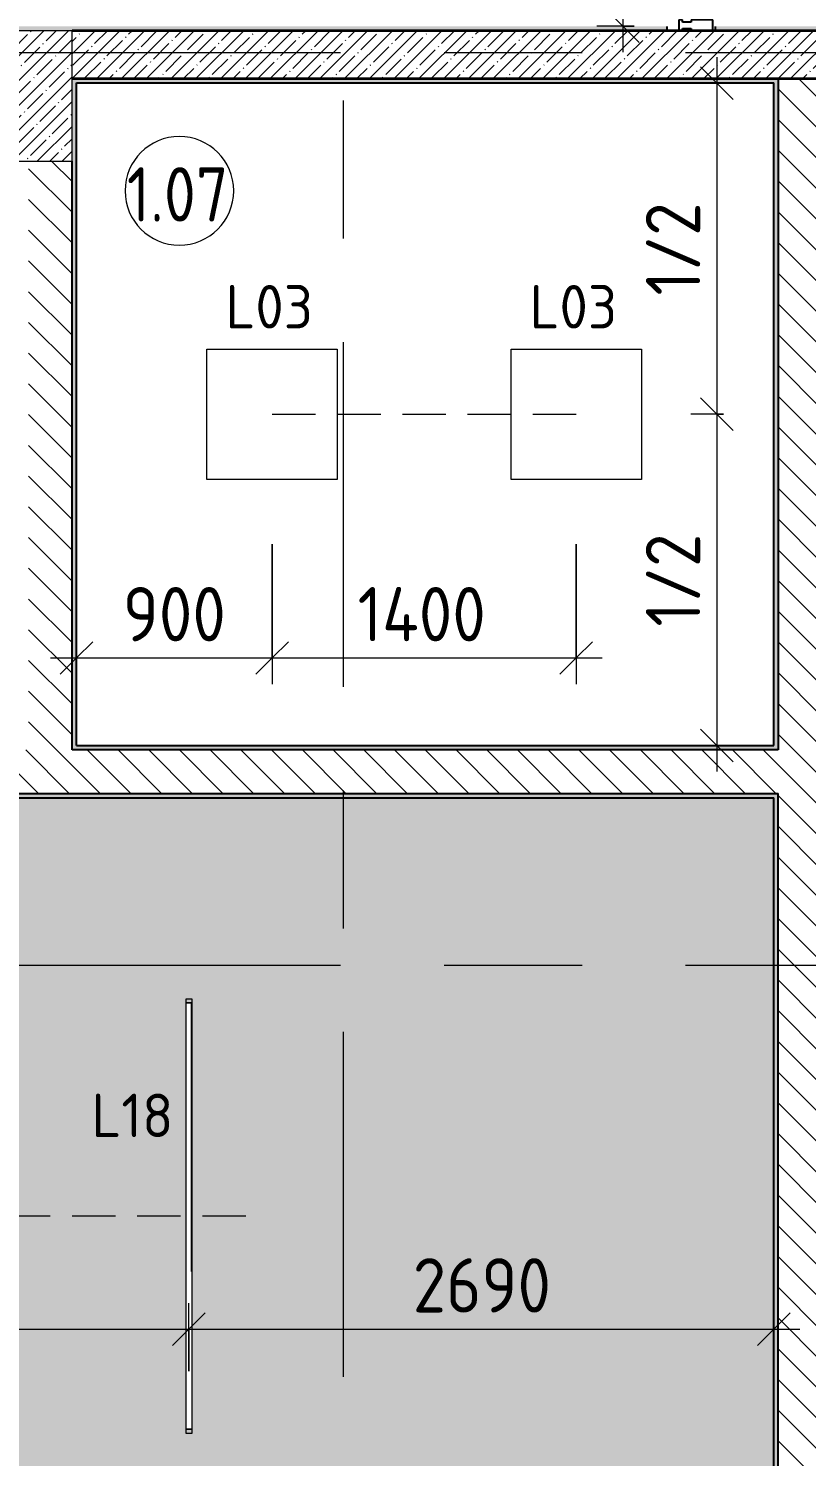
# Model space of a CAD drawing. Header units: millimetres. Extents: x -3377 to 186574, y -8553 to 29000.
# Drawn here: x 17060 to 20641, y 1339 to 7910 of the extents above; entities that cross this region are included whole.
import ezdxf

# ---------------------------------------------------------------- set-up
doc = ezdxf.new("R2010")
doc.units = ezdxf.units.MM
doc.linetypes.add('ADSK_Штрих_ш2 п1', pattern=[300, 200, -100])
doc.linetypes.add('Осевая', pattern=[3175, 635, -476.25, 1587.5, -476.25])
for name, color, linetype, lineweight in [('A-ANNO-DIMS', 7, 'Continuous', 9), ('A-ANNO-DIMS-100', 7, 'Continuous', 9), ('A-AREA-IDEN', 7, 'Continuous', 9), ('A-CLNG-PATT', 7, 'Continuous', 9), ('A-DETL-1', 7, 'ADSK_Штрих_ш2 п1', 9), ('A-GLAZ-CWMG', 7, 'Continuous', 9), ('A-GLAZ-CWMG-1', 7, 'Continuous', 25), ('E-LITE-EQPM-IDEN', 7, 'Continuous', 9), ('I-WALL', 7, 'Continuous', 9), ('S-COLS', 7, 'Continuous', 9), ('Оси-2', 7, 'Осевая', 9)]:
    doc.layers.add(name, color=color, linetype=linetype, lineweight=lineweight)
for name, color, linetype, lineweight, true_color in [('A-ANNO-NOTE', 1, 'Continuous', 9, 0xff0000), ('A-WALL-1', 7, 'Continuous', 35, 0x3c3c3c), ('A-WALL-2', 7, 'Continuous', 25, 0x3c3c3c), ('A-WALL-FNSH-2', 7, 'Continuous', 13, 0x3c3c3c), ('E-LITE-EQPM-1', 1, 'Continuous', 9, 0xff0000)]:
    doc.layers.add(name, color=color, linetype=linetype, lineweight=lineweight, true_color=true_color)
doc.layers.add('A-CLNG-PATT-1', color=7, linetype='Continuous', lineweight=9, transparency=1)
doc.styles.add('GOST Common', font='GOST_Common.ttf', dxfattribs={"width": 0.9, "height": 250})
doc.styles.add('GOST Common_1', font='GOST_Common.ttf', dxfattribs={"height": 200})
doc.styles.add('ISOCPEUR', font='isocpeur.ttf', dxfattribs={"width": 0.9, "height": 250})
doc.dimstyles.new('ISO-2_5_0_9К_БОЛЬШОЙ', dxfattribs={"dimscale": 304.8, "dimtxt": 248.995294, "dimasz": 0.492126, "dimexe": 0.393701, "dimexo": 0.984252, "dimgap": 0, "dimtad": 1, "dimdec": 0, "dimrnd": 10, "dimzin": 0, "dimdsep": 46, "dimtxsty": 'ISOCPEUR', "dimblk1": 'OBLIQUE', "dimblk2": 'OBLIQUE', "dimsah": 1, "dimcen": 0.09, "dimdle": 0.393701, "dimazin": 0, "dimtfac": 1, "dimtdec": 4, "dimtix": 1, "dimtmove": 0, "dimatfit": 3, "dimfxl": 1, "dimtvp": 1, "dimtolj": 1, "dimtzin": 0, "dimarcsym": 2})
pattern_1 = [(135, (0, 0), (-70.7107, -70.7107), [])]
pattern_2 = [(0, (0, 0), (121.92, 30.48), [10.058, -81.382, 10.058, -81.382, -487.68]), (0, (0, 0), (121.92, 30.48), [-182.88, 10.058, -172.822, 10.058, -81.382, -213.36]), (0, (0, 0), (121.92, 30.48), [-457.2, 10.058, -50.902, 10.058, -142.342]), (120, (45.72, 15.24), (-87.356454, 90.345817), [10.058, -81.382, 10.058, -81.382, -487.68]), (120, (45.72, 15.24), (-87.356454, 90.345817), [-182.88, 10.058, -172.822, 10.058, -81.382, -213.36]), (120, (45.72, 15.24), (-87.356454, 90.345817), [-457.2, 10.058, -50.902, 10.058, -142.342]), (240, (60.96, 76.2), (-34.563546, -120.825817), [10.058, -81.382, 10.058, -81.382, -487.68]), (240, (60.96, 76.2), (-34.563546, -120.825817), [-182.88, 10.058, -172.822, 10.058, -81.382, -213.36]), (240, (60.96, 76.2), (-34.563546, -120.825817), [-457.2, 10.058, -50.902, 10.058, -142.342])]

# ---------------------------------------------------------------- blocks, each defined once
blk = doc.blocks.new('BSC_Колонна _Прямоугольная - 600х600-V44-План расстановки осветительного оборудования 1 этажа в осях 1-12')
at = {"layer": 'S-COLS'}
h = blk.add_hatch(dxfattribs=at)
h.set_pattern_fill('FP_64', color=256, style=0, pattern_type=2)
h.set_pattern_definition([(45, (-16960, -7600), (-57.02463, 57.02463), []), (45, (-16902.975, -7600), (-57.02463, 57.02463), [100.806, -20.161, 3.353, -16.808])])
h.paths.add_polyline_path([(120.4, -300), (300, -300), (300, 300), (-300, 300), (-300, -300), (100, -300)])
for p, q in [((300, 300), (-300, 300)), ((-300, 300), (-300, -300)), ((300, -300), (300, 300)), ((-300, -300), (300, -300))]:
    blk.add_line(p, q, dxfattribs=at)
blk = doc.blocks.new('Прямоугольный импост - Импост структурный с накладкой - 160мм Темный-32352607-План расстановки осветительного оборудования 1 этажа в осях 1-12')
at = {"layer": 'A-GLAZ-CWMG-1'}
for p, q in [((-50, 0), (-50, 17)), ((-50, 17), (0, 17)), ((-40, 0), (-50, 0)), ((-40, -40), (-40, 0)), ((0, 0), (-10, 0)), ((-10, 0), (-10, -40)), ((0, 17), (0, 0)), ((-50, -140), (-50, -40)), ((-50, -40), (-40, -40)), ((-10, -40), (0, -40)), ((0, -40), (0, -140)), ((0, -140), (-50, -140))]:
    blk.add_line(p, q, dxfattribs=at)
blk = doc.blocks.new('Downlight - Strip - 2000 мм-V73-План расстановки осветительного оборудования 1 этажа в осях 1-12')
at = {"layer": 'E-LITE-EQPM-1'}
for p, q in [((-1000, -231.3), (-1000, -205.9)), ((-1000, -205.9), (-980.9, -205.9)), ((-980.9, -231.3), (-1000, -231.3)), ((-980.9, -231.3), (-980.9, -205.9)), ((-980.9, -205.9), (981, -205.9)), ((-980.9, -205.9), (-980.9, -231.3)), ((-980.9, -231.3), (-980.9, -205.9)), ((-980.9, -205.9), (981, -205.9)), ((981, -231.3), (-980.9, -231.3)), ((981, -231.3), (-980.9, -231.3)), ((981, -205.9), (981, -231.3)), ((981, -231.3), (981, -205.9)), ((981, -205.9), (1000, -205.9)), ((981, -205.9), (981, -231.3)), ((1000, -231.3), (981, -231.3)), ((1000, -205.9), (1000, -231.3))]:
    blk.add_line(p, q, dxfattribs=at)
blk = doc.blocks.new('DIMBLOCK40-План расстановки осветительного оборудования 1 этажа в осях 1-12')
at = {"layer": 'A-ANNO-DIMS-100'}
for p, q in [((20228, 7779), (20228, 6135)), ((20034, 7659), (20348, 7659)), ((20228, 7659), (20034, 7659)), ((20259.3, 6135), (20108, 6135)), ((20228, 6135), (20259.3, 6135))]:
    blk.add_line(p, q, dxfattribs=at)
at = {"layer": 'A-ANNO-DIMS-100', "lineweight": 20}
for p, q in [((20228, 7659), (20153, 7734)), ((20228, 7659), (20303, 7584)), ((20228, 6135), (20153, 6210)), ((20228, 6135), (20303, 6060))]:
    blk.add_line(p, q, dxfattribs=at)
at = {"layer": 'A-ANNO-DIMS-100', "color": 0, "insert": (19901.4, 6681.5), "char_height": 250, "width": 517.144, "attachment_point": 1, "rotation": 90, "line_spacing_factor": 1.149209, "style": 'ISOCPEUR'}
blk.add_mtext('1/2', dxfattribs=at)
blk = doc.blocks.new('_Oblique')
at = {"color": 0, "linetype": 'ByBlock', "lineweight": -2}
blk.add_line((-0.5, -0.5), (0.5, 0.5), dxfattribs=at)
blk = doc.blocks.new('DIMBLOCK41-План расстановки осветительного оборудования 1 этажа в осях 1-12')
at = {"layer": 'A-ANNO-DIMS-100', "lineweight": 20}
for p, q in [((20228, 6135), (20153, 6210)), ((20228, 6135), (20303, 6060)), ((20228, 4611), (20153, 4686)), ((20228, 4611), (20303, 4536))]:
    blk.add_line(p, q, dxfattribs=at)
at = {"layer": 'A-ANNO-DIMS-100'}
for p, q in [((20259.3, 6135), (20108, 6135)), ((20228, 6135), (20228, 4491)), ((20228, 6135), (20259.3, 6135)), ((20034, 4611), (20348, 4611)), ((20228, 4611), (20034, 4611))]:
    blk.add_line(p, q, dxfattribs=at)
at = {"layer": 'A-ANNO-DIMS-100', "color": 0, "insert": (19901.4, 5157.5), "char_height": 250, "width": 517.144, "attachment_point": 1, "rotation": 90, "line_spacing_factor": 1.149209, "style": 'ISOCPEUR'}
blk.add_mtext('1/2', dxfattribs=at)
blk = doc.blocks.new('DIMBLOCK42-План расстановки осветительного оборудования 1 этажа в осях 1-12')
at = {"layer": 'A-ANNO-DIMS-100'}
for p, q in [((18181, 5537.5), (18181, 4893.4)), ((18181, 5013.4), (18181, 5537.5)), ((17281, 4819.4), (17281, 5133.4)), ((17161, 5013.4), (18181, 5013.4)), ((17281, 5013.4), (17281, 4819.4))]:
    blk.add_line(p, q, dxfattribs=at)
at = {"layer": 'A-ANNO-DIMS-100', "lineweight": 20}
for p, q in [((17281, 5013.4), (17356, 5088.4)), ((18181, 5013.4), (18256, 5088.4)), ((17281, 5013.4), (17206, 4938.4)), ((18181, 5013.4), (18106, 4938.4))]:
    blk.add_line(p, q, dxfattribs=at)
at = {"layer": 'A-ANNO-DIMS-100', "color": 0, "insert": (17494, 5340), "char_height": 250, "width": 568.858, "attachment_point": 1, "line_spacing_factor": 1.149209, "style": 'ISOCPEUR'}
blk.add_mtext('900', dxfattribs=at)
blk = doc.blocks.new('DIMBLOCK43-План расстановки осветительного оборудования 1 этажа в осях 1-12')
at = {"layer": 'A-ANNO-DIMS-100'}
for p, q in [((18181, 5537.5), (18181, 4893.4)), ((18181, 5013.4), (18181, 5537.5)), ((19581, 5537.5), (19581, 4893.4)), ((19581, 5013.4), (19581, 5537.5)), ((18181, 5013.4), (19701, 5013.4))]:
    blk.add_line(p, q, dxfattribs=at)
at = {"layer": 'A-ANNO-DIMS-100', "lineweight": 20}
for p, q in [((18181, 5013.4), (18256, 5088.4)), ((19581, 5013.4), (19656, 5088.4)), ((18181, 5013.4), (18106, 4938.4)), ((19581, 5013.4), (19506, 4938.4))]:
    blk.add_line(p, q, dxfattribs=at)
at = {"layer": 'A-ANNO-DIMS-100', "color": 0, "insert": (18574.5, 5340), "char_height": 250, "width": 735.494, "attachment_point": 1, "line_spacing_factor": 1.149209, "style": 'ISOCPEUR'}
blk.add_mtext('1400', dxfattribs=at)
blk = doc.blocks.new('DIMBLOCK45-План расстановки осветительного оборудования 1 этажа в осях 1-12')
at = {"layer": 'A-ANNO-DIMS-100', "lineweight": 20}
for p, q in [((19795.2, 9410.5), (19720.2, 9485.5)), ((19795.2, 9410.5), (19870.2, 9335.5)), ((19795.2, 7921), (19720.2, 7996)), ((19795.2, 7921), (19870.2, 7846))]:
    blk.add_line(p, q, dxfattribs=at)
at = {"layer": 'A-ANNO-DIMS-100'}
for p, q in [((21252.5, 9410.5), (19675.2, 9410.5)), ((19795.2, 9410.5), (19795.2, 7801)), ((19795.2, 9410.5), (21252.5, 9410.5)), ((19848, 7921), (19675.2, 7921)), ((19795.2, 7921), (19848, 7921))]:
    blk.add_line(p, q, dxfattribs=at)
at = {"layer": 'A-ANNO-DIMS-100', "color": 0, "insert": (19468.6, 8450.3), "char_height": 250, "width": 517.144, "attachment_point": 1, "rotation": 90, "line_spacing_factor": 1.149209, "style": 'ISOCPEUR'}
blk.add_mtext('1/2', dxfattribs=at)
blk = doc.blocks.new('Марка_Помещения - Номер-25198446-План расстановки осветительного оборудования 1 этажа в осях 1-12')
at = {"layer": 'A-AREA-IDEN'}
for start, end in [(360, 180), (180, 360)]:
    blk.add_arc((0, 0), 2.5, start, end, dxfattribs=at)
blk = doc.blocks.new('DIMBLOCK141-План расстановки осветительного оборудования 1 этажа в осях 1-12')
at = {"layer": 'A-ANNO-DIMS-100'}
for p, q in [((14798.3, 1730.6), (14798.3, 2044.6)), ((17798.3, 1730.6), (17798.3, 2044.6)), ((14678.3, 1924.6), (17798.3, 1924.6)), ((14798.3, 1924.6), (14798.3, 1730.6)), ((17798.3, 1924.6), (17798.3, 1730.6))]:
    blk.add_line(p, q, dxfattribs=at)
at = {"layer": 'A-ANNO-DIMS-100', "lineweight": 20}
for p, q in [((14798.3, 1924.6), (14873.3, 1999.6)), ((17798.3, 1924.6), (17873.3, 1999.6)), ((14798.3, 1924.6), (14723.3, 1849.6)), ((17798.3, 1924.6), (17723.3, 1849.6))]:
    blk.add_line(p, q, dxfattribs=at)
at = {"layer": 'A-ANNO-DIMS-100', "color": 0, "insert": (15982.3, 2251.2), "char_height": 250, "width": 758.478, "attachment_point": 1, "line_spacing_factor": 1.149209, "style": 'ISOCPEUR'}
blk.add_mtext('3000', dxfattribs=at)
blk = doc.blocks.new('DIMBLOCK142-План расстановки осветительного оборудования 1 этажа в осях 1-12')
at = {"layer": 'A-ANNO-DIMS-100'}
for p, q in [((17798.3, 1730.6), (17798.3, 2044.6)), ((20490, 1730.6), (20490, 2044.6)), ((17798.3, 1924.6), (20610, 1924.6)), ((17798.3, 1924.6), (17798.3, 1730.6)), ((20490, 1924.6), (20490, 1730.6))]:
    blk.add_line(p, q, dxfattribs=at)
at = {"layer": 'A-ANNO-DIMS-100', "lineweight": 20}
for p, q in [((17798.3, 1924.6), (17873.3, 1999.6)), ((20490, 1924.6), (20565, 1999.6)), ((17798.3, 1924.6), (17723.3, 1849.6)), ((20490, 1924.6), (20415, 1849.6))]:
    blk.add_line(p, q, dxfattribs=at)
at = {"layer": 'A-ANNO-DIMS-100', "color": 0, "insert": (18828.1, 2251.2), "char_height": 250, "width": 758.478, "attachment_point": 1, "line_spacing_factor": 1.149209, "style": 'ISOCPEUR'}
blk.add_mtext('2690', dxfattribs=at)

msp = doc.modelspace()

# ---------------------------------------------------------------- hatches: boundary and pattern name
at = {"layer": 'A-CLNG-PATT'}
h = msp.add_hatch(dxfattribs=at)
h.set_pattern_fill('FP_86', color=256, style=0, pattern_type=2)
h.set_pattern_definition([(90, (8860, 9760.774), (-50, 3e-15), [])])
h.paths.add_polyline_path([(11811, 1464), (11811, 3425.9), (11785.6, 3425.9), (11785.6, 1464)])
h.paths.add_polyline_path([(6263.7, 1464), (6263.7, 3425.9), (6238.3, 3425.9), (6238.3, 1464)])
h.paths.add_polyline_path([(14785.6, 2113.3), (14811, 2113.3), (14811, 3425.9), (14785.6, 3425.9)])
h.paths.add_polyline_path([(9005.6, 2113.3), (9031, 2113.3), (9031, 3425.9), (9005.6, 3425.9), (9005.6, 2436.6)])
h.paths.add_polyline_path([(17811, 2189.5), (17811, 3425.9), (17785.6, 3425.9), (17785.6, 2205.3)])
h.paths.add_polyline_path([(9017.3, 4769), (9042.7, 4769), (9042.7, 6730.9), (9017.3, 6730.9)])
h.paths.add_polyline_path([(6237.3, 4769), (6254.2, 4769), (6262.7, 4783.5), (6262.7, 6730.9), (6237.3, 6730.9), (6237.3, 6353.2)])
h.paths.add_polyline_path([(11822.7, 5602.4), (11822.7, 6730.9), (11797.3, 6730.9), (11797.3, 5615)])
at = {"layer": 'A-CLNG-PATT-1'}
h = msp.add_hatch(color=256, dxfattribs=at)
h.paths.add_polyline_path([(15062, 521), (20490, 521), (20489, 4370), (14310, 4370), (14310, 7693), (12780, 7693), (12780, 7050), (11460, 7050), (11459, 7680), (8760, 7679), (8760, 7120), (7640, 7120), (7640, 7693), (3750, 7693), (3750, 521), (14839, 521)])
h.paths.add_polyline_path([(17811, 1464), (17785.6, 1464), (17785.6, 3425.9), (17811, 3425.9), (17811, 2189.5)])
h.paths.add_polyline_path([(14811, 1464), (14785.6, 1464), (14785.6, 3425.9), (14811, 3425.9), (14811, 2113.3)])
h.paths.add_polyline_path([(11811, 1464), (11785.6, 1464), (11785.6, 3425.9), (11811, 3425.9)])
h.paths.add_polyline_path([(9031, 1464), (9005.6, 1464), (9005.6, 3425.9), (9031, 3425.9), (9031, 2113.3)])
h.paths.add_polyline_path([(6263.7, 1464), (6238.3, 1464), (6238.3, 3425.9), (6263.7, 3425.9)])
h.paths.add_polyline_path([(11822.7, 4769), (11797.3, 4769), (11797.3, 6730.9), (11822.7, 6730.9), (11822.7, 5602.4)])
h.paths.add_polyline_path([(9042.7, 4769), (9017.3, 4769), (9017.3, 6730.9), (9042.7, 6730.9)])
h.paths.add_polyline_path([(6237.3, 4769), (6237.3, 6730.9), (6262.7, 6730.9), (6262.7, 4769), (6254.2, 4769)])
at = {"layer": 'I-WALL'}
h = msp.add_hatch(dxfattribs=at)
h.set_pattern_fill('FP_85', color=256, style=0, pattern_type=2)
h.set_pattern_definition(pattern_2)
h.paths.add_polyline_path([(16110, 7900), (20000, 7900), (20000, 7920), (14310, 7920), (14310, 7900), (15734.8, 7900)])
h = msp.add_hatch(dxfattribs=at)
h.set_pattern_fill('FP_1', color=256, style=0, pattern_type=2)
h.set_pattern_definition([(45, (0, 0), (-57.02463, 57.02463), []), (45, (57.025, 0), (-57.02463, 57.02463), [100.806, -20.161, 3.353, -16.808])])
h.paths.add_polyline_path([(17260, 7680), (21910, 7680), (21910, 7900), (17260, 7900), (17260, 7893.4)])
h = msp.add_hatch(dxfattribs=at)
h.set_pattern_fill('FP_85', color=256, style=0, pattern_type=2)
h.set_pattern_definition(pattern_2)
h.paths.add_polyline_path([(28140, 7900), (38287.7, 7900), (38287.7, 7920), (20220, 7920), (20220, 7900), (28060, 7900)])
h = msp.add_hatch(dxfattribs=at)
h.set_pattern_fill('FP_85', color=256, style=0, pattern_type=2)
h.set_pattern_definition(pattern_2)
h.paths.add_polyline_path([(20489, 7660), (20510, 7660), (20510, 7680), (17260, 7680), (17260, 7660), (20444.3, 7660)])
h = msp.add_hatch(dxfattribs=at)
h.set_pattern_fill('FP_85', color=256, style=0, pattern_type=2)
h.set_pattern_definition(pattern_2)
h.paths.add_polyline_path([(17260, 4590), (17280, 4590), (17280, 7660), (17260, 7660), (17260, 4610)])
h = msp.add_hatch(dxfattribs=at)
h.set_pattern_fill('FP_85', color=256, style=0, pattern_type=2)
h.set_pattern_definition(pattern_2)
h.paths.add_polyline_path([(20490, 4610), (20510, 4610.1), (20510, 7660), (20490, 7660), (20490, 4611)])
h = msp.add_hatch(dxfattribs=at)
h.set_pattern_fill('FP_15', color=256, style=0, pattern_type=2)
h.set_pattern_definition(pattern_1)
h.paths.add_polyline_path([(20510, 120), (20710, 120), (20709.6, 7680), (20510, 7680), (20510, 127.2)])
h = msp.add_hatch(dxfattribs=at)
h.set_pattern_fill('FP_15', color=256, style=0, pattern_type=2)
h.set_pattern_definition(pattern_1)
h.paths.add_polyline_path([(17160, 4590), (17260, 4590), (17260, 7300), (17060, 7300), (17060, 4590), (17080.4, 4590)])
h = msp.add_hatch(dxfattribs=at)
h.set_pattern_fill('FP_85', color=256, style=0, pattern_type=2)
h.set_pattern_definition(pattern_2)
h.paths.add_polyline_path([(20490, 4590), (20510, 4590), (20510, 4610), (17280, 4610), (17280, 4590), (19771.5, 4590)])
h = msp.add_hatch(dxfattribs=at)
h.set_pattern_fill('FP_15', color=256, style=0, pattern_type=2)
h.set_pattern_definition(pattern_1)
h.paths.add_polyline_path([(20490, 4390), (20510, 4390), (20510, 4590), (14330, 4590), (14330, 4390), (19771.5, 4390)])
h = msp.add_hatch(dxfattribs=at)
h.set_pattern_fill('FP_85', color=256, style=0, pattern_type=2)
h.set_pattern_definition(pattern_2)
h.paths.add_polyline_path([(20489, 4370), (20510, 4370), (20510, 4390), (14330, 4390), (14330, 4370), (19771.5, 4370)])
h = msp.add_hatch(dxfattribs=at)
h.set_pattern_fill('FP_85', color=256, style=0, pattern_type=2)
h.set_pattern_definition(pattern_2)
h.paths.add_polyline_path([(20490, 120), (20510, 120), (20510, 4370), (20490, 4370), (20490, 126)])

# ---------------------------------------------------------------- linework, layer by layer
at = {"layer": 'A-ANNO-NOTE'}
for p, q in [((17881, 6435), (18481, 6435)), ((17881, 5835), (17881, 6435)), ((18481, 6435), (18481, 5835)), ((19281, 6435), (19881, 6435)), ((19281, 5835), (19281, 6435)), ((19881, 6435), (19881, 5835)), ((18481, 5835), (17881, 5835)), ((19881, 5835), (19281, 5835))]:
    msp.add_line(p, q, dxfattribs=at)
at = {"layer": 'A-DETL-1'}
for p, q in [((18181, 6135), (19581, 6135)), ((5860, 2445.5), (18110, 2445.5))]:
    msp.add_line(p, q, dxfattribs=at)
at = {"layer": 'A-WALL-1'}
for p, q in [((21910, 7900), (17260, 7900)), ((17260, 7680), (21910, 7680))]:
    msp.add_line(p, q, dxfattribs=at)
at = {"layer": 'A-WALL-2'}
for p, q in [((20000, 7900), (20000, 7920)), ((20220, 7920), (20220, 7900)), ((17280, 7660), (20490, 7660)), ((17280, 4610), (17280, 7660)), ((20490, 4610), (20490, 7660)), ((20510, 7680), (20510, 4590)), ((17260, 4590), (17260, 7300)), ((17280, 4610), (20490, 4610)), ((20510, 4590), (17260, 4590)), ((14310, 4370), (20490, 4370)), ((14330, 4390), (20510, 4390)), ((20490, 140), (20490, 4370)), ((20510, 100), (20510, 4390))]:
    msp.add_line(p, q, dxfattribs=at)
at = {"layer": 'A-WALL-FNSH-2'}
for p, q in [((17281, 4611), (17281, 7659)), ((17281, 7659), (20489, 7659)), ((20489, 7659), (20489, 4611)), ((20489, 4611), (17281, 4611)), ((14309, 4369), (20489, 4369)), ((20489, 4369), (20489, 141))]:
    msp.add_line(p, q, dxfattribs=at)
at = {"layer": 'Оси-2'}
for p, q in [((18510, 593.7), (18510, 24898.1)), ((-77.3, 7800), (35997.1, 7800)), ((-77.3, 3600), (35997.1, 3600))]:
    msp.add_line(p, q, dxfattribs=at)

# ---------------------------------------------------------------- block references
at = {"layer": 'A-AREA-IDEN', "xscale": 99.99999999999993, "yscale": 99.99999999999993, "zscale": 99.99999999999993}
msp.add_blockref('Марка_Помещения - Номер-25198446-План расстановки осветительного оборудования 1 этажа в осях 1-12', (17754.2, 7163.3), dxfattribs=at)
at = {"layer": 'A-GLAZ-CWMG', "extrusion": (0, 0, -1), "rotation": 270.0000000000001}
msp.add_blockref('Прямоугольный импост - Импост структурный с накладкой - 160мм Темный-32352607-План расстановки осветительного оборудования 1 этажа в осях 1-12', (-20070.3, 7900), dxfattribs=at)
at = {"layer": 'E-LITE-EQPM-1', "rotation": 90}
msp.add_blockref('Downlight - Strip - 2000 мм-V73-План расстановки осветительного оборудования 1 этажа в осях 1-12', (17579.7, 2445), dxfattribs=at)
at = {"layer": 'S-COLS'}
msp.add_blockref('BSC_Колонна _Прямоугольная - 600х600-V44-План расстановки осветительного оборудования 1 этажа в осях 1-12', (16960, 7600), dxfattribs=at)

# ---------------------------------------------------------------- texts
at = {"layer": 'A-AREA-IDEN', "insert": (17512.3, 7271.9), "char_height": 250, "width": 606.076, "attachment_point": 1, "style": 'GOST Common'}
msp.add_mtext('1.07', dxfattribs=at)
at = {"layer": 'E-LITE-EQPM-IDEN', "char_height": 200, "attachment_point": 1, "style": 'GOST Common_1'}
for s, insert, width in [('L03', (17966.4, 6729.8), 521.097), ('L03', (19366.4, 6729.8), 521.097), ('L18', (17349.6, 3008.3), 472.996)]:
    msp.add_mtext(s, dxfattribs=dict(at, insert=insert, width=width))

# ---------------------------------------------------------------- dimensions: what is measured, and where the dimension line sits
at = {"layer": 'A-ANNO-DIMS'}
for base, p1, p2, override, picture, middle in [((19795.2, 7921), (21552.5, 9410.5), (20148, 7921), {"dimpost": '<>', "dimfxl": 2047.249503}, 'DIMBLOCK45-План расстановки осветительного оборудования 1 этажа в осях 1-12', (19670.2, 8665.8)), ((20228, 6135), (20334, 7659), (19959.3, 6135), {"dimpost": '<>', "dimfxl": 1569.397705}, 'DIMBLOCK40-План расстановки осветительного оборудования 1 этажа в осях 1-12', (20103, 6897)), ((20228, 4611), (19959.3, 6135), (20334, 4611), {"dimpost": '<>', "dimfxl": 1569.397705}, 'DIMBLOCK41-План расстановки осветительного оборудования 1 этажа в осях 1-12', (20103, 5373))]:
    dim = msp.add_linear_dim(base=base, p1=p1, p2=p2, angle=90, text='1/2', dimstyle='ISO-2_5_0_9К_БОЛЬШОЙ', override=override, dxfattribs=at)
    dim.commit()
    dim.dimension.update_dxf_attribs({"geometry": picture, "text_midpoint": middle})
for base, p1, p2, override, picture, middle in [((18181, 5013.4), (17281, 5119.4), (18181, 5837.5), {"dimpost": '<>', "dimfxl": 1151.357299}, 'DIMBLOCK42-План расстановки осветительного оборудования 1 этажа в осях 1-12', (17731, 5138.4)), ((19581, 5013.4), (18181, 5837.5), (19581, 5837.5), {"dimpost": '<>', "dimfxl": 1400}, 'DIMBLOCK43-План расстановки осветительного оборудования 1 этажа в осях 1-12', (18881, 5138.4)), ((17798.3, 1924.6), (14798.3, 2030.6), (17798.3, 2030.6), {"dimpost": '<>', "dimfxl": 3000}, 'DIMBLOCK141-План расстановки осветительного оборудования 1 этажа в осях 1-12', (16298.3, 2049.6)), ((20490, 1924.6), (17798.3, 2030.6), (20490, 2030.6), {"dimpost": '<>', "dimfxl": 2691.700072}, 'DIMBLOCK142-План расстановки осветительного оборудования 1 этажа в осях 1-12', (19144.2, 2049.6))]:
    dim = msp.add_linear_dim(base=base, p1=p1, p2=p2, dimstyle='ISO-2_5_0_9К_БОЛЬШОЙ', override=override, dxfattribs=at)
    dim.commit()
    dim.dimension.update_dxf_attribs({"geometry": picture, "text_midpoint": middle})

doc.saveas('drawing.dxf')
